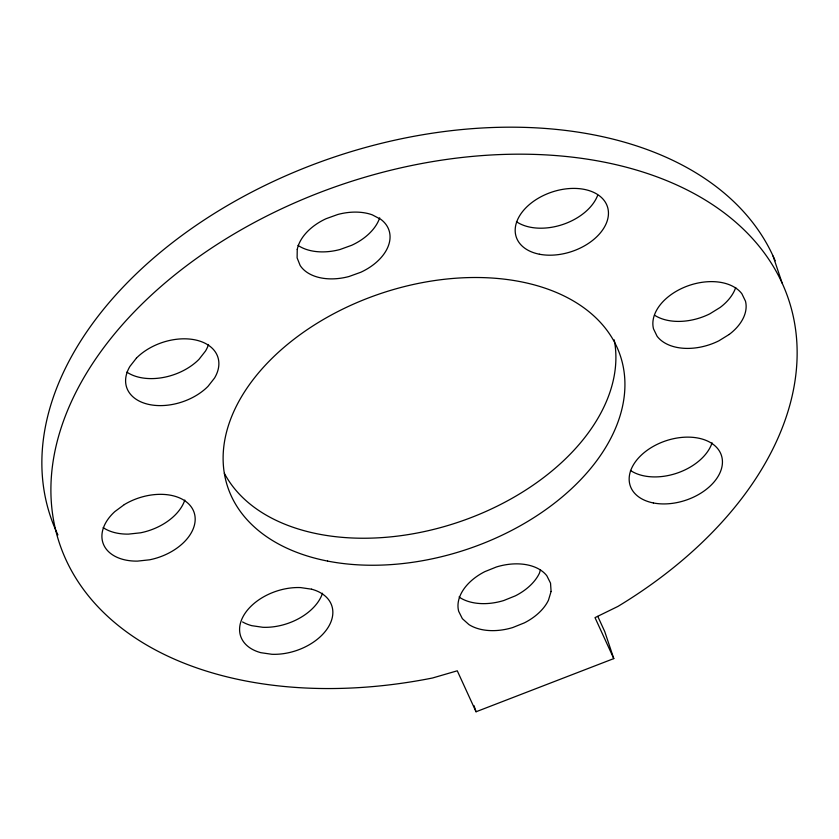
<?xml version="1.0" encoding="UTF-8"?>
<svg xmlns="http://www.w3.org/2000/svg" width="839" height="839" viewBox="0 0 839 839"><rect width="100%" height="100%" fill="white"/><g stroke="black" fill="none" stroke-linecap="round" stroke-linejoin="round"><path stroke-width="1.26" d="M540.505 569.639L539.435 573.184A48.054 31.337 -18.5 0 1 515.366 595.847L503.757 600.525A48.054 31.337 -18.5 0 1 459.898 597.588L459.111 596.875M613.781 658.594L595.008 617.63L617.913 606.429A384.419 250.683 -18.5 0 0 657.273 176.966A384.419 250.683 -18.5 0 0 70.57 403.486A384.419 250.683 -18.5 0 0 432.536 677.996L457.276 670.801L476.049 711.766L613.781 658.594L604.751 631.589L597.777 616.371M773.097 256.105L782.137 283.1M473.993 705.63L476.049 711.766M597.714 195.204A48.054 31.337 -18.5 0 1 562.182 224.695A48.054 31.337 -18.5 0 1 516.436 221.706M379.689 217.836A48.054 31.337 -18.5 0 1 351.761 245.261L339.973 249.519A48.054 31.337 -18.5 0 1 298.002 245.376M208.533 344.483A48.054 31.337 -18.5 0 1 205.513 351.027L198.99 359.344A48.054 31.337 -18.5 0 1 126.878 372.128M184.821 500.044A48.054 31.337 -18.5 0 1 140.574 532.807L128.472 534.118A48.054 31.337 -18.5 0 1 103.166 527.626M322.512 593.236A48.054 31.337 -18.5 0 1 262.838 627.289L251.836 625.684A48.054 31.337 -18.5 0 1 242.565 621.93M712.08 442.845A48.054 31.337 -18.5 0 1 676.905 473.175A48.054 31.337 -18.5 0 1 630.425 470.427M735.719 287.504A48.054 31.337 -18.5 0 1 720.187 307.431L709.867 313.807A48.054 31.337 -18.5 0 1 654.514 315.181M57.933 534.904A384.419 250.683 -18.5 0 1 312.066 165.021A384.419 250.683 -18.5 0 1 775.163 260.782M614.221 339.858A206.992 134.985 -18.5 0 1 459.919 521.659A206.992 134.985 -18.5 0 1 224.38 473.332M297.247 249.414L297.111 257.867L300.142 265.47A48.054 31.337 -18.5 0 0 349.003 276.513L360.801 272.256A48.054 31.337 -18.5 0 0 380.728 219.273L372.212 214.815A48.054 31.337 -18.5 0 0 337.834 214.469L326.035 218.727A48.054 31.337 -18.5 0 0 297.247 249.414M551.087 591.474L548.465 600.189A48.054 31.337 -18.5 0 1 524.396 622.853L512.786 627.53A48.054 31.337 -18.5 0 1 468.938 624.583L462.373 618.689L458.692 611.327A48.054 31.337 -18.5 0 1 484.837 571.642L496.447 566.965A48.054 31.337 -18.5 0 1 546.85 575.795L550.531 583.157L551.087 591.474M136.442 358.085L129.919 366.402A48.054 31.337 -18.5 0 0 147.255 404.062A48.054 31.337 -18.5 0 0 208.03 386.339L214.553 378.022A48.054 31.337 -18.5 0 0 197.207 340.361A48.054 31.337 -18.5 0 0 136.442 358.085M124.308 504.596L114.817 511.612A48.054 31.337 -18.5 0 0 137.502 561.113L149.604 559.802A48.054 31.337 -18.5 0 0 193.306 510.437A48.054 31.337 -18.5 0 0 124.308 504.596M729.217 334.436L718.908 340.802A48.054 31.337 -18.5 0 1 657.084 336.229L653.508 328.836A48.054 31.337 -18.5 0 1 685.778 286.676A48.054 31.337 -18.5 0 1 741.896 293.786L745.483 301.191A48.054 31.337 -18.5 0 1 729.217 334.436M311.563 589.188L300.572 587.583A48.054 31.337 -18.5 0 0 244.097 614.809A48.054 31.337 -18.5 0 0 260.877 652.69L271.867 654.284A48.054 31.337 -18.5 0 0 328.343 627.058A48.054 31.337 -18.5 0 0 311.563 589.188M327.556 561.071A206.992 134.985 -18.5 0 0 624.877 381.315A206.992 134.985 -18.5 0 0 319.617 321.725A206.992 134.985 -18.5 0 0 327.556 561.071M653.403 502.96A48.054 31.337 -18.5 0 0 722.431 461.23A48.054 31.337 -18.5 0 0 651.557 447.397A48.054 31.337 -18.5 0 0 653.403 502.96M539.425 254.227A48.054 31.337 -18.5 0 0 608.443 212.508A48.054 31.337 -18.5 0 0 537.579 198.665A48.054 31.337 -18.5 0 0 539.425 254.227"/></g></svg>
